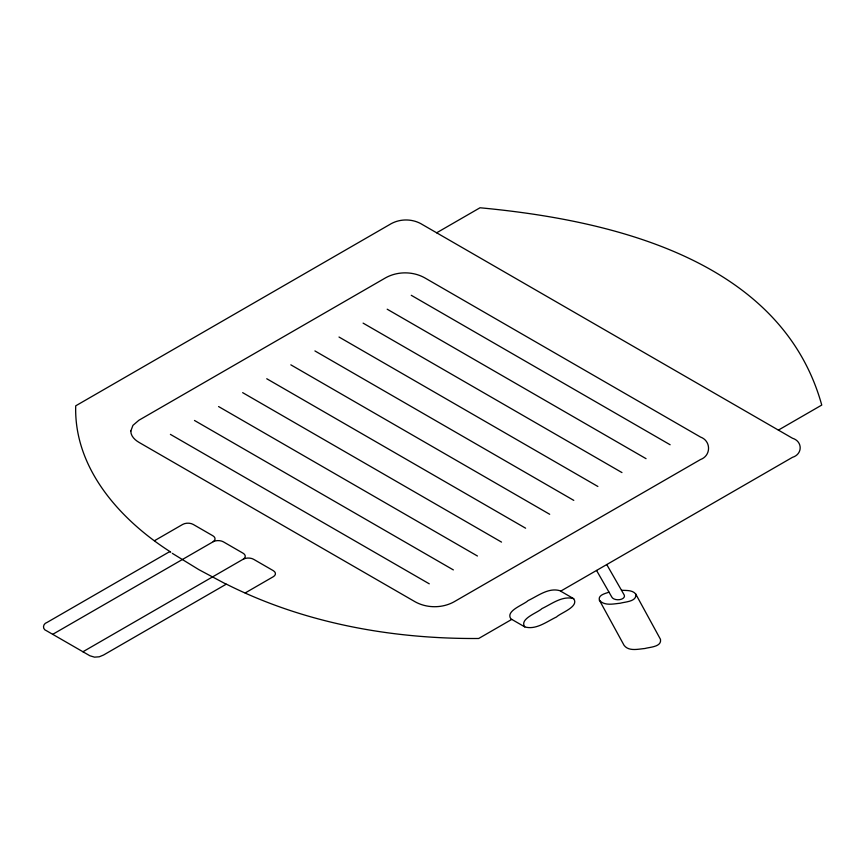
<?xml version="1.0" encoding="UTF-8"?>
<svg xmlns="http://www.w3.org/2000/svg" width="865" height="865" viewBox="0 0 865 865"><rect width="100%" height="100%" fill="white"/><g stroke="black" fill="none" stroke-linecap="round" stroke-linejoin="round"><path stroke-width="1.3" d="M82.899 651.778L243.411 559.093A7.45 4.303 0 0 0 243.076 553.211L223.419 541.858A7.45 4.303 0 0 0 213.612 541.49L52.7 634.337M436.652 232.804L480.01 207.773C611.025 220.013 781.322 259.403 821.75 405.069L778.392 430.1M154.576 540.657L182.688 524.428A7.45 4.303 0 0 1 193.219 524.428L212.876 535.781A7.45 4.303 0 0 1 213.212 541.652M245.173 592.957L273.275 576.728A7.45 4.303 0 0 0 273.275 570.651L253.607 559.298A7.45 4.303 0 0 0 243.811 558.92L243.411 559.093M511.766 619.394L478.691 638.489C392.04 639.105 304.145 623.308 226.349 584.124L103.486 655.054L99.27 656.795L94.534 657.151L89.895 655.767L46.721 630.877C41.985 629.374 42.763 623.676 47.164 622.368L169.875 551.524C120.203 519.649 73.86 468.452 75.709 405.836L389.488 224.673C399.425 218.402 412.637 218.402 422.574 224.673L792.459 438.231C802.752 441.334 802.752 454.233 792.459 457.336L560.661 591.163M609.003 592.168C605.468 593.509 597.942 594.893 599.337 600.083L624.065 645.322C628.758 651.659 638.262 649.064 644.933 648.501C649.907 647.052 661.909 646.934 660.471 639.322L635.743 594.05C632.477 589.854 626.217 590.611 621.481 590.254M226.197 584.21L198.885 569.657L172.33 553.362M573.668 598.677C562.434 595.38 551.632 604.029 541.955 608.592C537.652 612.82 518.957 618.832 524.785 626.898C536.019 630.196 546.821 621.546 556.498 616.983C560.834 612.734 579.453 606.765 573.668 598.677L559.817 590.676C548.572 587.378 537.771 596.028 528.093 600.591C523.79 604.819 505.095 610.831 510.923 618.897L524.785 626.898M411.264 295.3L670.137 444.761M387.185 309.205L646.047 458.666M363.095 323.121L621.957 472.571M339.004 337.026L597.877 486.476M314.914 350.93L573.787 500.381M290.835 364.835L549.697 514.286M266.744 378.74L525.617 528.201M242.654 392.645L501.527 542.106M218.575 406.55L477.437 556.011M194.484 420.466L453.357 569.916M170.394 434.371L429.267 583.821M170.762 552.313L169.724 551.611M599.434 600.245C604.397 606.192 613.523 603.846 620.205 603.229C625.179 601.78 637.17 601.662 635.743 594.05M606.743 564.553L624.238 595.066A6.455 3.72 0 0 1 619.729 599.64A6.455 3.72 0 0 1 611.793 597.045L596.547 570.446M130.82 431.04C130.734 436.23 135.07 440.134 139.233 442.512L415.168 601.813C426.975 608.344 442.242 608.344 454.06 601.813L700.52 459.52C711.214 455.682 711.214 440.891 700.52 437.063L424.596 277.762C412.789 271.232 397.522 271.232 385.704 277.762L138.897 420.249L132.918 425.385L130.82 431.04"/></g></svg>
